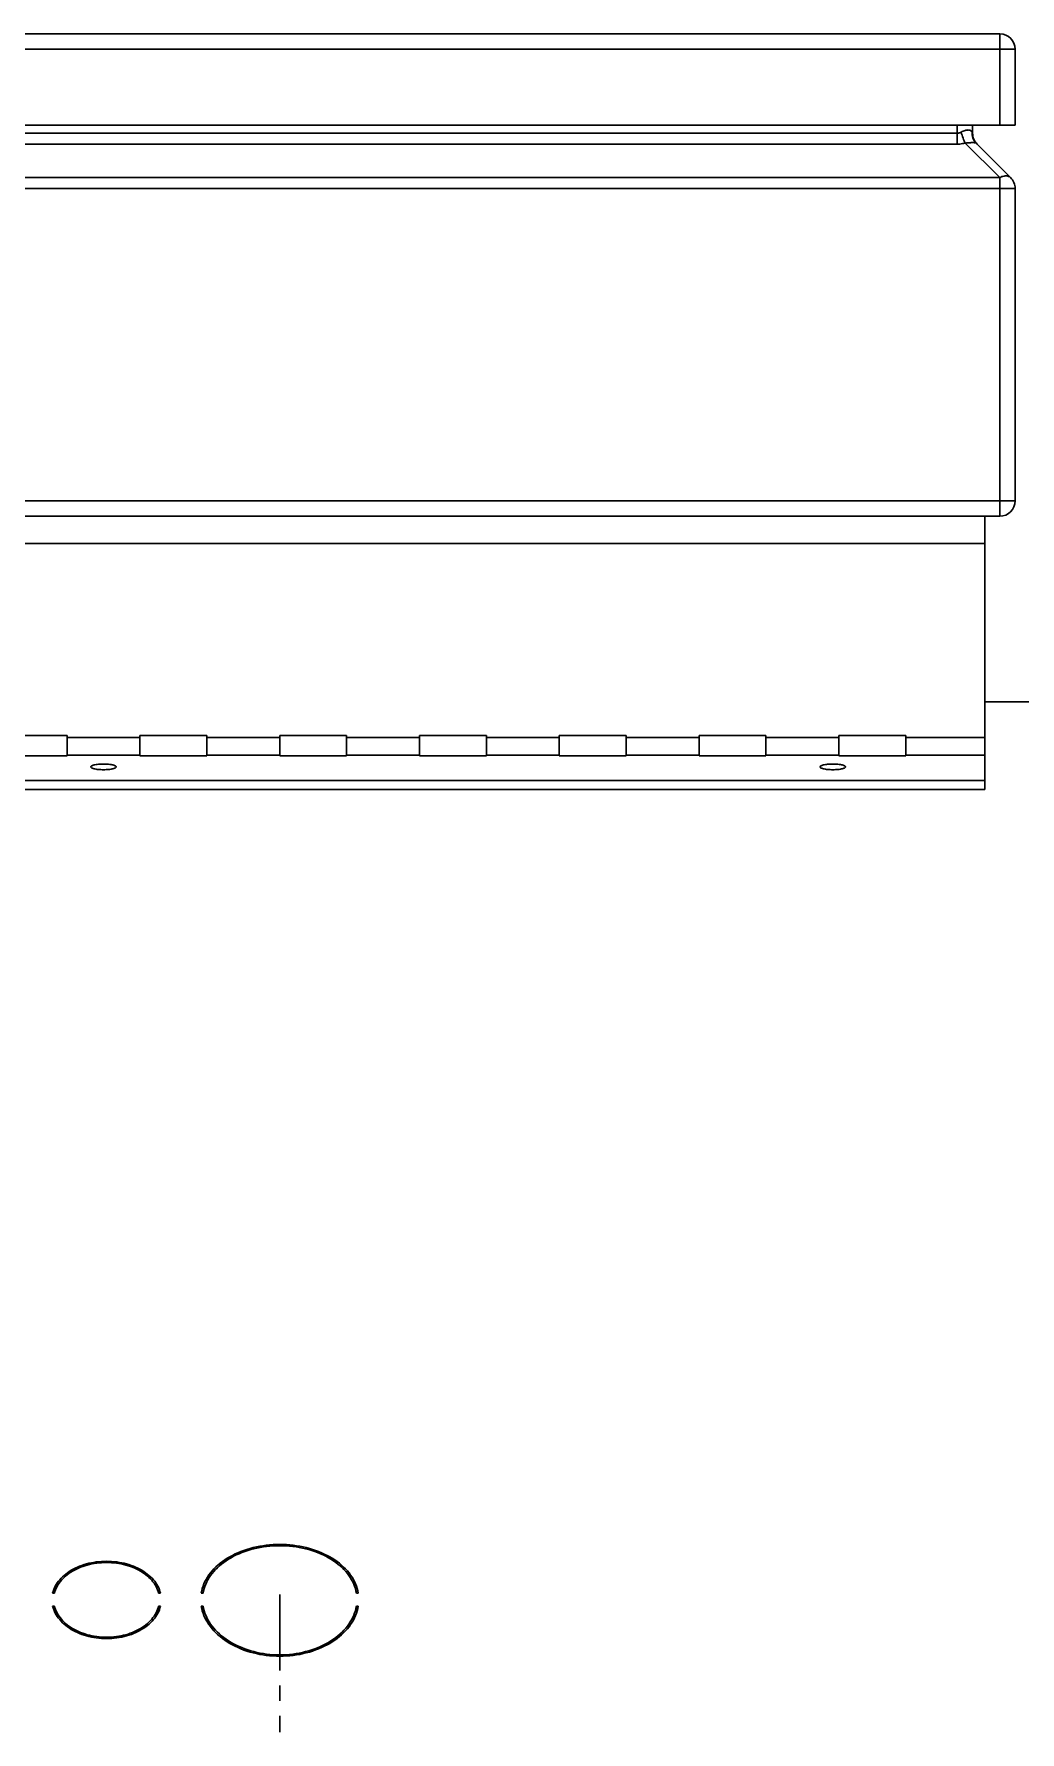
# Model space of a CAD drawing. Header units: millimetres. Extents: x -379292 to 1221486, y 92049 to 447512.
# Drawn here: x 180618.5 to 180780.7, y 274219.2 to 274498.7 of the extents above; entities that cross this region are included whole.
import ezdxf

# ---------------------------------------------------------------- set-up
doc = ezdxf.new("R2010")
doc.units = ezdxf.units.MM
doc.linetypes.add('CENTER', pattern=[2, 1.25, -0.25, 0.25, -0.25])
doc.layers.add('_Systemair', color=3, linetype='Continuous', lineweight=30)
doc.layers.add('_Systemair Ventilation Equipments', color=7, linetype='Continuous', lineweight=30)

# ---------------------------------------------------------------- blocks, each defined once
blk = doc.blocks.new('AXC 1000 L')
at = {"layer": '_Systemair Ventilation Equipments', "color": 9, "linetype": 'Continuous'}
for p, q in [((10030.514, 3740.197), (10030.514, 3741.697)), ((10030.264, 3741.447), (10060.264, 3741.447)), ((10031.218, 3739.884), (10031.218, 3740.197)), ((10030.518, 3739.333), (10031.086, 3739.902)), ((10030.923, 3739.92), (10030.907, 3739.902)), ((10030.91, 3739.904), (10030.907, 3739.902)), ((10030.914, 3739.905), (10030.91, 3739.904)), ((10030.919, 3739.906), (10030.914, 3739.905)), ((10030.926, 3739.907), (10030.919, 3739.906)), ((10030.937, 3739.94), (10030.923, 3739.92)), ((10030.933, 3739.908), (10030.926, 3739.907)), ((10030.942, 3739.909), (10030.933, 3739.908)), ((10030.949, 3739.961), (10030.937, 3739.94)), ((10030.952, 3739.909), (10030.942, 3739.909)), ((10030.959, 3739.983), (10030.949, 3739.961)), ((10030.962, 3739.909), (10030.952, 3739.909)), ((10030.966, 3740.007), (10030.959, 3739.983)), ((10030.974, 3739.909), (10030.962, 3739.909)), ((10030.964, 3740.064), (10030.973, 3740.081)), ((10030.971, 3740.031), (10030.966, 3740.007)), ((10030.973, 3740.056), (10030.971, 3740.031)), ((10030.973, 3740.081), (10030.978, 3740.09)), ((10030.973, 3740.081), (10030.973, 3740.056)), ((10030.987, 3739.909), (10030.974, 3739.909)), ((10030.978, 3740.09), (10030.984, 3740.097)), ((10030.984, 3740.097), (10030.991, 3740.104)), ((10031, 3739.908), (10030.987, 3739.909)), ((10030.991, 3740.104), (10030.999, 3740.108)), ((10030.999, 3740.108), (10031.008, 3740.112)), ((10031.015, 3739.907), (10031, 3739.908)), ((10031.008, 3740.112), (10031.017, 3740.115)), ((10031.031, 3739.906), (10031.015, 3739.907)), ((10031.017, 3740.115), (10031.027, 3740.116)), ((10031.027, 3740.116), (10031.038, 3740.117)), ((10031.048, 3739.905), (10031.031, 3739.906)), ((10031.038, 3740.117), (10031.05, 3740.116)), ((10031.067, 3739.904), (10031.048, 3739.905)), ((10031.05, 3740.116), (10031.062, 3740.115)), ((10031.062, 3740.115), (10031.075, 3740.112)), ((10031.086, 3739.902), (10031.067, 3739.904)), ((10031.075, 3740.112), (10031.089, 3740.108)), ((10031.096, 3739.92), (10031.086, 3739.902)), ((10031.109, 3739.896), (10031.086, 3739.902)), ((10031.089, 3740.108), (10031.103, 3740.104)), ((10031.105, 3739.94), (10031.096, 3739.92)), ((10031.103, 3740.104), (10031.119, 3740.097)), ((10031.114, 3739.961), (10031.105, 3739.94)), ((10031.132, 3739.892), (10031.109, 3739.896)), ((10031.122, 3739.983), (10031.114, 3739.961)), ((10031.119, 3740.097), (10031.135, 3740.09)), ((10031.131, 3740.007), (10031.122, 3739.983)), ((10031.138, 3740.031), (10031.131, 3740.007)), ((10031.154, 3739.889), (10031.132, 3739.892)), ((10031.135, 3740.09), (10031.152, 3740.081)), ((10031.146, 3740.056), (10031.138, 3740.031)), ((10031.152, 3740.081), (10031.146, 3740.056)), ((10031.152, 3740.081), (10031.164, 3740.076)), ((10031.176, 3739.886), (10031.154, 3739.889)), ((10031.164, 3740.076), (10031.175, 3740.071)), ((10031.175, 3740.071), (10031.186, 3740.068)), ((10031.197, 3739.885), (10031.176, 3739.886)), ((10031.186, 3740.068), (10031.197, 3740.066)), ((10031.197, 3740.066), (10031.207, 3740.064)), ((10031.218, 3739.884), (10031.197, 3739.885)), ((10031.207, 3740.064), (10031.218, 3740.064)), ((10059.31, 3740.064), (10031.218, 3740.064)), ((10059.31, 3739.884), (10031.218, 3739.884)), ((10030.338, 3739.333), (10030.348, 3739.342)), ((10030.348, 3739.342), (10030.359, 3739.349)), ((10030.359, 3739.349), (10030.371, 3739.354)), ((10030.371, 3739.354), (10030.385, 3739.358)), ((10030.385, 3739.358), (10030.399, 3739.36)), ((10030.399, 3739.36), (10030.414, 3739.361)), ((10030.414, 3739.361), (10030.43, 3739.36)), ((10030.43, 3739.36), (10030.447, 3739.358)), ((10030.447, 3739.358), (10030.464, 3739.354)), ((10030.464, 3739.354), (10030.482, 3739.349)), ((10030.482, 3739.349), (10030.5, 3739.342)), ((10030.5, 3739.342), (10030.518, 3739.333)), ((10030.518, 3739.333), (10030.518, 3733.759)), ((10060.01, 3739.333), (10030.518, 3739.333)), ((10060.264, 3739.154), (10030.264, 3739.154)), ((10030.264, 3734.013), (10060.264, 3734.013)), ((10059.764, 3733.309), (10030.764, 3733.309)), ((10030.764, 3730.117), (10032.064, 3730.117)), ((10033.164, 3730.117), (10034.364, 3730.117)), ((10035.464, 3730.117), (10036.664, 3730.117)), ((10037.764, 3730.117), (10038.964, 3730.117)), ((10040.064, 3730.117), (10041.264, 3730.117)), ((10042.364, 3730.117), (10043.564, 3730.117)), ((10044.664, 3730.117), (10045.864, 3730.117)), ((10030.764, 3729.825), (10032.064, 3729.825)), ((10033.164, 3729.825), (10034.364, 3729.825)), ((10035.464, 3729.825), (10036.664, 3729.825)), ((10037.764, 3729.825), (10038.964, 3729.825)), ((10040.064, 3729.825), (10041.264, 3729.825)), ((10042.364, 3729.825), (10043.564, 3729.825)), ((10044.664, 3729.825), (10045.864, 3729.825))]:
    blk.add_line(p, q, dxfattribs=at)
at = {"layer": '_Systemair Ventilation Equipments', "color": 0, "linetype": 'Continuous'}
for p, q in [((10030.514, 3741.697), (10060.014, 3741.697)), ((10030.264, 3740.197), (10030.264, 3741.447)), ((10060.014, 3740.197), (10030.514, 3740.197)), ((10030.964, 3740.064), (10030.964, 3740.197)), ((10030.338, 3739.333), (10030.907, 3739.902)), ((10030.264, 3739.154), (10030.264, 3734.013)), ((10060.01, 3733.759), (10030.518, 3733.759)), ((10030.764, 3729.41), (10030.764, 3733.759)), ((10032.064, 3729.817), (10032.064, 3730.149)), ((10032.064, 3730.149), (10033.164, 3730.149)), ((10033.164, 3729.817), (10033.164, 3730.149)), ((10034.364, 3729.817), (10034.364, 3730.149)), ((10034.364, 3730.149), (10035.464, 3730.149)), ((10035.464, 3729.817), (10035.464, 3730.149)), ((10036.664, 3729.817), (10036.664, 3730.149)), ((10036.664, 3730.149), (10037.764, 3730.149)), ((10037.764, 3729.817), (10037.764, 3730.149)), ((10038.964, 3729.817), (10038.964, 3730.149)), ((10038.964, 3730.149), (10040.064, 3730.149)), ((10040.064, 3729.817), (10040.064, 3730.149)), ((10041.264, 3729.817), (10041.264, 3730.149)), ((10041.264, 3730.149), (10042.364, 3730.149)), ((10042.364, 3729.817), (10042.364, 3730.149)), ((10043.564, 3729.817), (10043.564, 3730.149)), ((10043.564, 3730.149), (10044.664, 3730.149)), ((10044.664, 3729.817), (10044.664, 3730.149)), ((10045.864, 3729.817), (10045.864, 3730.149)), ((10045.864, 3730.149), (10046.964, 3730.149)), ((10033.164, 3729.817), (10032.064, 3729.817)), ((10033.054, 3729.635), (10033.055, 3729.64)), ((10033.055, 3729.63), (10033.054, 3729.635)), ((10033.055, 3729.64), (10033.059, 3729.645)), ((10033.059, 3729.625), (10033.055, 3729.63)), ((10033.059, 3729.645), (10033.064, 3729.65)), ((10033.064, 3729.62), (10033.059, 3729.625)), ((10033.064, 3729.65), (10033.072, 3729.654)), ((10033.072, 3729.616), (10033.064, 3729.62)), ((10033.072, 3729.654), (10033.082, 3729.659)), ((10033.082, 3729.611), (10033.072, 3729.616)), ((10033.082, 3729.659), (10033.094, 3729.663)), ((10033.094, 3729.607), (10033.082, 3729.611)), ((10033.094, 3729.663), (10033.108, 3729.667)), ((10033.108, 3729.603), (10033.094, 3729.607)), ((10033.108, 3729.667), (10033.123, 3729.67)), ((10033.123, 3729.6), (10033.108, 3729.603)), ((10033.123, 3729.67), (10033.14, 3729.673)), ((10033.14, 3729.597), (10033.123, 3729.6)), ((10033.14, 3729.673), (10033.159, 3729.676)), ((10033.159, 3729.594), (10033.14, 3729.597)), ((10033.159, 3729.676), (10033.179, 3729.678)), ((10033.179, 3729.592), (10033.159, 3729.594)), ((10033.179, 3729.678), (10033.199, 3729.68)), ((10033.199, 3729.59), (10033.179, 3729.592)), ((10033.199, 3729.68), (10033.22, 3729.681)), ((10033.22, 3729.589), (10033.199, 3729.59)), ((10033.22, 3729.681), (10033.242, 3729.682)), ((10033.242, 3729.588), (10033.22, 3729.589)), ((10033.242, 3729.682), (10033.264, 3729.682)), ((10033.264, 3729.588), (10033.242, 3729.588)), ((10033.264, 3729.682), (10033.286, 3729.682)), ((10033.286, 3729.588), (10033.264, 3729.588)), ((10033.286, 3729.682), (10033.308, 3729.681)), ((10033.308, 3729.589), (10033.286, 3729.588)), ((10033.308, 3729.681), (10033.329, 3729.68)), ((10033.329, 3729.59), (10033.308, 3729.589)), ((10033.329, 3729.68), (10033.349, 3729.678)), ((10033.349, 3729.592), (10033.329, 3729.59)), ((10033.349, 3729.678), (10033.369, 3729.676)), ((10033.369, 3729.594), (10033.349, 3729.592)), ((10033.369, 3729.676), (10033.387, 3729.673)), ((10033.387, 3729.597), (10033.369, 3729.594)), ((10033.387, 3729.673), (10033.404, 3729.67)), ((10033.404, 3729.6), (10033.387, 3729.597)), ((10033.404, 3729.67), (10033.42, 3729.667)), ((10033.42, 3729.603), (10033.404, 3729.6)), ((10033.42, 3729.667), (10033.434, 3729.663)), ((10033.434, 3729.607), (10033.42, 3729.603)), ((10033.434, 3729.663), (10033.446, 3729.659)), ((10033.446, 3729.611), (10033.434, 3729.607)), ((10033.446, 3729.659), (10033.456, 3729.654)), ((10033.456, 3729.616), (10033.446, 3729.611)), ((10033.456, 3729.654), (10033.464, 3729.65)), ((10033.464, 3729.62), (10033.456, 3729.616)), ((10033.464, 3729.65), (10033.469, 3729.645)), ((10033.469, 3729.625), (10033.464, 3729.62)), ((10033.469, 3729.645), (10033.473, 3729.64)), ((10033.473, 3729.63), (10033.469, 3729.625)), ((10033.473, 3729.64), (10033.474, 3729.635)), ((10033.474, 3729.635), (10033.473, 3729.63)), ((10035.464, 3729.817), (10034.364, 3729.817)), ((10037.764, 3729.817), (10036.664, 3729.817)), ((10040.064, 3729.817), (10038.964, 3729.817)), ((10042.364, 3729.817), (10041.264, 3729.817)), ((10044.664, 3729.817), (10043.564, 3729.817)), ((10045.054, 3729.635), (10045.055, 3729.64)), ((10045.055, 3729.63), (10045.054, 3729.635)), ((10045.055, 3729.64), (10045.059, 3729.645)), ((10045.059, 3729.625), (10045.055, 3729.63)), ((10045.059, 3729.645), (10045.064, 3729.65)), ((10045.064, 3729.62), (10045.059, 3729.625)), ((10045.064, 3729.65), (10045.072, 3729.654)), ((10045.072, 3729.616), (10045.064, 3729.62)), ((10045.072, 3729.654), (10045.082, 3729.659)), ((10045.082, 3729.611), (10045.072, 3729.616)), ((10045.082, 3729.659), (10045.094, 3729.663)), ((10045.094, 3729.607), (10045.082, 3729.611)), ((10045.094, 3729.663), (10045.108, 3729.667)), ((10045.108, 3729.603), (10045.094, 3729.607)), ((10045.108, 3729.667), (10045.123, 3729.67)), ((10045.123, 3729.6), (10045.108, 3729.603)), ((10045.123, 3729.67), (10045.14, 3729.673)), ((10045.14, 3729.597), (10045.123, 3729.6)), ((10045.14, 3729.673), (10045.159, 3729.676)), ((10045.159, 3729.594), (10045.14, 3729.597)), ((10045.159, 3729.676), (10045.179, 3729.678)), ((10045.179, 3729.592), (10045.159, 3729.594)), ((10045.179, 3729.678), (10045.199, 3729.68)), ((10045.199, 3729.59), (10045.179, 3729.592)), ((10045.199, 3729.68), (10045.22, 3729.681)), ((10045.22, 3729.589), (10045.199, 3729.59)), ((10045.22, 3729.681), (10045.242, 3729.682)), ((10045.242, 3729.588), (10045.22, 3729.589)), ((10045.242, 3729.682), (10045.264, 3729.682)), ((10045.264, 3729.588), (10045.242, 3729.588)), ((10045.264, 3729.682), (10045.286, 3729.682)), ((10045.286, 3729.588), (10045.264, 3729.588)), ((10045.286, 3729.682), (10045.308, 3729.681)), ((10045.308, 3729.589), (10045.286, 3729.588)), ((10045.308, 3729.681), (10045.329, 3729.68)), ((10045.329, 3729.59), (10045.308, 3729.589)), ((10045.329, 3729.68), (10045.349, 3729.678)), ((10045.349, 3729.592), (10045.329, 3729.59)), ((10045.349, 3729.678), (10045.369, 3729.676)), ((10045.369, 3729.594), (10045.349, 3729.592)), ((10045.369, 3729.676), (10045.387, 3729.673)), ((10045.387, 3729.597), (10045.369, 3729.594)), ((10045.387, 3729.673), (10045.404, 3729.67)), ((10045.404, 3729.6), (10045.387, 3729.597)), ((10045.404, 3729.67), (10045.42, 3729.667)), ((10045.42, 3729.603), (10045.404, 3729.6)), ((10045.42, 3729.667), (10045.434, 3729.663)), ((10045.434, 3729.607), (10045.42, 3729.603)), ((10045.434, 3729.663), (10045.446, 3729.659)), ((10045.446, 3729.611), (10045.434, 3729.607)), ((10045.446, 3729.659), (10045.456, 3729.654)), ((10045.456, 3729.616), (10045.446, 3729.611)), ((10045.456, 3729.654), (10045.464, 3729.65)), ((10045.464, 3729.62), (10045.456, 3729.616)), ((10045.464, 3729.65), (10045.469, 3729.645)), ((10045.469, 3729.625), (10045.464, 3729.62)), ((10045.469, 3729.645), (10045.473, 3729.64)), ((10045.473, 3729.63), (10045.469, 3729.625)), ((10045.473, 3729.64), (10045.474, 3729.635)), ((10045.474, 3729.635), (10045.473, 3729.63)), ((10046.964, 3729.817), (10045.864, 3729.817)), ((10059.764, 3729.41), (10030.764, 3729.41))]:
    blk.add_line(p, q, dxfattribs=at)
at = {"layer": '_Systemair Ventilation Equipments', "color": 7, "linetype": 'Continuous'}
for p, q in [((10030.264, 3740.197), (10030.514, 3740.197)), ((10030.764, 3730.706), (9988.664, 3730.706)), ((10030.764, 3729.264), (10030.764, 3729.41)), ((10059.764, 3729.264), (10030.764, 3729.264)), ((10041.631, 3716.68), (10041.678, 3716.702)), ((10041.694, 3716.684), (10041.649, 3716.664)), ((10041.678, 3716.702), (10041.726, 3716.721)), ((10041.741, 3716.703), (10041.694, 3716.684)), ((10041.726, 3716.721), (10041.775, 3716.739)), ((10041.788, 3716.721), (10041.741, 3716.703)), ((10041.775, 3716.739), (10041.825, 3716.756)), ((10041.837, 3716.737), (10041.788, 3716.721)), ((10041.825, 3716.756), (10041.875, 3716.771)), ((10041.887, 3716.752), (10041.837, 3716.737)), ((10041.875, 3716.771), (10041.927, 3716.785)), ((10041.938, 3716.765), (10041.887, 3716.752)), ((10041.927, 3716.785), (10041.98, 3716.797)), ((10041.99, 3716.777), (10041.938, 3716.765)), ((10041.98, 3716.797), (10042.033, 3716.807)), ((10042.042, 3716.788), (10041.99, 3716.777)), ((10042.033, 3716.807), (10042.087, 3716.816)), ((10042.095, 3716.796), (10042.042, 3716.788)), ((10042.087, 3716.816), (10042.142, 3716.824)), ((10042.148, 3716.803), (10042.095, 3716.796)), ((10042.142, 3716.824), (10042.197, 3716.829)), ((10042.202, 3716.809), (10042.148, 3716.803)), ((10042.197, 3716.829), (10042.253, 3716.834)), ((10042.256, 3716.813), (10042.202, 3716.809)), ((10042.253, 3716.834), (10042.308, 3716.836)), ((10042.31, 3716.815), (10042.256, 3716.813)), ((10042.308, 3716.836), (10042.364, 3716.837)), ((10042.364, 3716.816), (10042.31, 3716.815)), ((10042.364, 3716.837), (10042.419, 3716.836)), ((10042.418, 3716.815), (10042.364, 3716.816)), ((10042.472, 3716.813), (10042.418, 3716.815)), ((10042.419, 3716.836), (10042.475, 3716.834)), ((10042.527, 3716.809), (10042.472, 3716.813)), ((10042.475, 3716.834), (10042.53, 3716.829)), ((10042.58, 3716.803), (10042.527, 3716.809)), ((10042.53, 3716.829), (10042.585, 3716.824)), ((10042.634, 3716.796), (10042.58, 3716.803)), ((10042.585, 3716.824), (10042.64, 3716.816)), ((10042.687, 3716.787), (10042.634, 3716.796)), ((10042.64, 3716.816), (10042.694, 3716.807)), ((10042.739, 3716.777), (10042.687, 3716.787)), ((10042.694, 3716.807), (10042.748, 3716.797)), ((10042.79, 3716.765), (10042.739, 3716.777)), ((10042.748, 3716.797), (10042.8, 3716.785)), ((10042.841, 3716.752), (10042.79, 3716.765)), ((10042.8, 3716.785), (10042.852, 3716.771)), ((10042.89, 3716.737), (10042.841, 3716.752)), ((10042.852, 3716.771), (10042.904, 3716.756)), ((10042.939, 3716.721), (10042.89, 3716.737)), ((10042.904, 3716.756), (10042.954, 3716.739)), ((10042.987, 3716.703), (10042.939, 3716.721)), ((10042.954, 3716.739), (10043.003, 3716.721)), ((10043.034, 3716.684), (10042.987, 3716.703)), ((10043.003, 3716.721), (10043.051, 3716.701)), ((10043.079, 3716.664), (10043.034, 3716.684)), ((10043.051, 3716.701), (10043.097, 3716.681)), ((10041.251, 3716.402), (10041.281, 3716.434)), ((10041.308, 3716.425), (10041.279, 3716.393)), ((10041.281, 3716.434), (10041.313, 3716.466)), ((10041.339, 3716.456), (10041.308, 3716.425)), ((10041.313, 3716.466), (10041.347, 3716.497)), ((10041.372, 3716.486), (10041.339, 3716.456)), ((10041.347, 3716.497), (10041.383, 3716.527)), ((10041.406, 3716.515), (10041.372, 3716.486)), ((10041.383, 3716.527), (10041.42, 3716.556)), ((10041.443, 3716.542), (10041.406, 3716.515)), ((10041.42, 3716.556), (10041.459, 3716.583)), ((10041.481, 3716.569), (10041.443, 3716.542)), ((10041.459, 3716.583), (10041.5, 3716.609)), ((10041.521, 3716.595), (10041.481, 3716.569)), ((10041.5, 3716.609), (10041.542, 3716.634)), ((10041.562, 3716.619), (10041.521, 3716.595)), ((10041.542, 3716.634), (10041.585, 3716.658)), ((10041.605, 3716.642), (10041.562, 3716.619)), ((10041.585, 3716.658), (10041.631, 3716.68)), ((10041.649, 3716.664), (10041.605, 3716.642)), ((10043.123, 3716.642), (10043.079, 3716.664)), ((10043.097, 3716.681), (10043.142, 3716.658)), ((10043.166, 3716.619), (10043.123, 3716.642)), ((10043.142, 3716.658), (10043.186, 3716.635)), ((10043.207, 3716.595), (10043.166, 3716.619)), ((10043.186, 3716.635), (10043.228, 3716.61)), ((10043.247, 3716.569), (10043.207, 3716.595)), ((10043.228, 3716.61), (10043.269, 3716.583)), ((10043.285, 3716.542), (10043.247, 3716.569)), ((10043.269, 3716.583), (10043.308, 3716.556)), ((10043.321, 3716.514), (10043.285, 3716.542)), ((10043.308, 3716.556), (10043.345, 3716.527)), ((10043.356, 3716.485), (10043.321, 3716.514)), ((10043.345, 3716.527), (10043.381, 3716.498)), ((10043.389, 3716.455), (10043.356, 3716.485)), ((10043.381, 3716.498), (10043.414, 3716.467)), ((10043.421, 3716.424), (10043.389, 3716.455)), ((10043.414, 3716.467), (10043.446, 3716.435)), ((10043.45, 3716.392), (10043.421, 3716.424)), ((10043.446, 3716.435), (10043.476, 3716.403)), ((10044.602, 3716.393), (10044.633, 3716.412)), ((10044.633, 3716.412), (10044.666, 3716.431)), ((10044.685, 3716.415), (10044.654, 3716.397)), ((10044.666, 3716.431), (10044.7, 3716.448)), ((10044.718, 3716.431), (10044.685, 3716.415)), ((10044.7, 3716.448), (10044.735, 3716.464)), ((10044.751, 3716.447), (10044.718, 3716.431)), ((10044.735, 3716.464), (10044.771, 3716.479)), ((10044.786, 3716.461), (10044.751, 3716.447)), ((10044.771, 3716.479), (10044.808, 3716.493)), ((10044.822, 3716.474), (10044.786, 3716.461)), ((10044.808, 3716.493), (10044.846, 3716.506)), ((10044.858, 3716.486), (10044.822, 3716.474)), ((10044.846, 3716.506), (10044.885, 3716.517)), ((10044.896, 3716.497), (10044.858, 3716.486)), ((10044.885, 3716.517), (10044.924, 3716.527)), ((10044.934, 3716.507), (10044.896, 3716.497)), ((10044.924, 3716.527), (10044.964, 3716.536)), ((10044.973, 3716.516), (10044.934, 3716.507)), ((10044.964, 3716.536), (10045.005, 3716.543)), ((10045.013, 3716.523), (10044.973, 3716.516)), ((10045.005, 3716.543), (10045.046, 3716.549)), ((10045.052, 3716.529), (10045.013, 3716.523)), ((10045.046, 3716.549), (10045.088, 3716.554)), ((10045.092, 3716.533), (10045.052, 3716.529)), ((10045.088, 3716.554), (10045.13, 3716.557)), ((10045.133, 3716.537), (10045.092, 3716.533)), ((10045.13, 3716.557), (10045.172, 3716.559)), ((10045.173, 3716.539), (10045.133, 3716.537)), ((10045.172, 3716.559), (10045.214, 3716.56)), ((10045.214, 3716.539), (10045.173, 3716.539)), ((10045.214, 3716.56), (10045.256, 3716.559)), ((10045.255, 3716.539), (10045.214, 3716.539)), ((10045.295, 3716.537), (10045.255, 3716.539)), ((10045.256, 3716.559), (10045.298, 3716.557)), ((10045.336, 3716.533), (10045.295, 3716.537)), ((10045.298, 3716.557), (10045.34, 3716.554)), ((10045.376, 3716.529), (10045.336, 3716.533)), ((10045.34, 3716.554), (10045.382, 3716.549)), ((10045.416, 3716.523), (10045.376, 3716.529)), ((10045.382, 3716.549), (10045.423, 3716.543)), ((10045.455, 3716.516), (10045.416, 3716.523)), ((10045.423, 3716.543), (10045.464, 3716.536)), ((10045.494, 3716.507), (10045.455, 3716.516)), ((10045.464, 3716.536), (10045.504, 3716.527)), ((10045.532, 3716.497), (10045.494, 3716.507)), ((10045.504, 3716.527), (10045.544, 3716.517)), ((10045.569, 3716.487), (10045.532, 3716.497)), ((10045.544, 3716.517), (10045.583, 3716.505)), ((10045.605, 3716.475), (10045.569, 3716.487)), ((10045.583, 3716.505), (10045.621, 3716.493)), ((10045.641, 3716.461), (10045.605, 3716.475)), ((10045.621, 3716.493), (10045.658, 3716.479)), ((10045.675, 3716.447), (10045.641, 3716.461)), ((10045.658, 3716.479), (10045.694, 3716.464)), ((10045.709, 3716.432), (10045.675, 3716.447)), ((10045.694, 3716.464), (10045.729, 3716.448)), ((10045.742, 3716.415), (10045.709, 3716.432)), ((10045.729, 3716.448), (10045.762, 3716.43)), ((10045.774, 3716.397), (10045.742, 3716.415)), ((10045.762, 3716.43), (10045.795, 3716.412)), ((10045.795, 3716.412), (10045.827, 3716.392)), ((10041.09, 3716.113), (10041.102, 3716.151)), ((10041.102, 3716.151), (10041.117, 3716.188)), ((10041.117, 3716.188), (10041.134, 3716.226)), ((10041.133, 3716.149), (10041.12, 3716.111)), ((10041.147, 3716.185), (10041.133, 3716.149)), ((10041.134, 3716.226), (10041.153, 3716.263)), ((10041.164, 3716.222), (10041.147, 3716.185)), ((10041.153, 3716.263), (10041.174, 3716.298)), ((10041.182, 3716.257), (10041.164, 3716.222)), ((10041.174, 3716.298), (10041.198, 3716.334)), ((10041.203, 3716.292), (10041.182, 3716.257)), ((10041.198, 3716.334), (10041.223, 3716.368)), ((10041.227, 3716.327), (10041.203, 3716.292)), ((10041.223, 3716.368), (10041.251, 3716.402)), ((10041.252, 3716.361), (10041.227, 3716.327)), ((10041.279, 3716.393), (10041.252, 3716.361)), ((10043.477, 3716.359), (10043.45, 3716.392)), ((10043.476, 3716.403), (10043.503, 3716.369)), ((10043.502, 3716.326), (10043.477, 3716.359)), ((10043.525, 3716.292), (10043.502, 3716.326)), ((10043.503, 3716.369), (10043.529, 3716.335)), ((10043.546, 3716.257), (10043.525, 3716.292)), ((10043.529, 3716.335), (10043.553, 3716.299)), ((10043.565, 3716.221), (10043.546, 3716.257)), ((10043.553, 3716.299), (10043.574, 3716.263)), ((10043.581, 3716.185), (10043.565, 3716.221)), ((10043.574, 3716.263), (10043.594, 3716.226)), ((10043.596, 3716.148), (10043.581, 3716.185)), ((10043.594, 3716.226), (10043.611, 3716.189)), ((10043.608, 3716.111), (10043.596, 3716.148)), ((10043.611, 3716.189), (10043.625, 3716.152)), ((10043.625, 3716.152), (10043.638, 3716.113)), ((10044.356, 3716.122), (10044.37, 3716.15)), ((10044.37, 3716.15), (10044.385, 3716.177)), ((10044.385, 3716.177), (10044.403, 3716.204)), ((10044.4, 3716.146), (10044.386, 3716.119)), ((10044.415, 3716.172), (10044.4, 3716.146)), ((10044.403, 3716.204), (10044.422, 3716.231)), ((10044.432, 3716.198), (10044.415, 3716.172)), ((10044.422, 3716.231), (10044.443, 3716.256)), ((10044.45, 3716.223), (10044.432, 3716.198)), ((10044.443, 3716.256), (10044.466, 3716.281)), ((10044.471, 3716.248), (10044.45, 3716.223)), ((10044.466, 3716.281), (10044.49, 3716.306)), ((10044.492, 3716.271), (10044.471, 3716.248)), ((10044.49, 3716.306), (10044.516, 3716.329)), ((10044.516, 3716.294), (10044.492, 3716.271)), ((10044.516, 3716.329), (10044.543, 3716.351)), ((10044.54, 3716.317), (10044.516, 3716.294)), ((10044.567, 3716.338), (10044.54, 3716.317)), ((10044.543, 3716.351), (10044.572, 3716.373)), ((10044.594, 3716.359), (10044.567, 3716.338)), ((10044.572, 3716.373), (10044.602, 3716.393)), ((10044.623, 3716.378), (10044.594, 3716.359)), ((10044.654, 3716.397), (10044.623, 3716.378)), ((10045.804, 3716.379), (10045.774, 3716.397)), ((10045.833, 3716.359), (10045.804, 3716.379)), ((10045.827, 3716.392), (10045.857, 3716.372)), ((10045.86, 3716.339), (10045.833, 3716.359)), ((10045.857, 3716.372), (10045.885, 3716.351)), ((10045.887, 3716.317), (10045.86, 3716.339)), ((10045.885, 3716.351), (10045.913, 3716.328)), ((10045.912, 3716.295), (10045.887, 3716.317)), ((10045.935, 3716.272), (10045.912, 3716.295)), ((10045.913, 3716.328), (10045.938, 3716.305)), ((10045.957, 3716.248), (10045.935, 3716.272)), ((10045.938, 3716.305), (10045.962, 3716.281)), ((10045.978, 3716.223), (10045.957, 3716.248)), ((10045.962, 3716.281), (10045.985, 3716.256)), ((10045.996, 3716.198), (10045.978, 3716.223)), ((10045.985, 3716.256), (10046.006, 3716.231)), ((10046.013, 3716.172), (10045.996, 3716.198)), ((10046.006, 3716.231), (10046.025, 3716.204)), ((10046.028, 3716.145), (10046.013, 3716.172)), ((10046.025, 3716.204), (10046.042, 3716.178)), ((10046.042, 3716.118), (10046.028, 3716.145)), ((10046.042, 3716.178), (10046.058, 3716.15)), ((10046.058, 3716.15), (10046.071, 3716.122)), ((10041.073, 3716.035), (10041.08, 3716.074)), ((10041.103, 3716.035), (10041.073, 3716.035)), ((10041.08, 3716.074), (10041.09, 3716.113)), ((10041.11, 3716.074), (10041.103, 3716.035)), ((10041.12, 3716.111), (10041.11, 3716.074)), ((10043.617, 3716.073), (10043.608, 3716.111)), ((10043.625, 3716.035), (10043.617, 3716.073)), ((10043.655, 3716.035), (10043.625, 3716.035)), ((10043.638, 3716.113), (10043.648, 3716.075)), ((10043.648, 3716.075), (10043.655, 3716.035)), ((10044.327, 3716.035), (10044.335, 3716.065)), ((10044.357, 3716.035), (10044.327, 3716.035)), ((10044.335, 3716.065), (10044.344, 3716.093)), ((10044.344, 3716.093), (10044.356, 3716.122)), ((10044.365, 3716.064), (10044.357, 3716.035)), ((10044.375, 3716.091), (10044.365, 3716.064)), ((10044.386, 3716.119), (10044.375, 3716.091)), ((10046.053, 3716.091), (10046.042, 3716.118)), ((10046.063, 3716.063), (10046.053, 3716.091)), ((10046.071, 3716.035), (10046.063, 3716.063)), ((10046.071, 3716.122), (10046.083, 3716.094)), ((10046.101, 3716.035), (10046.071, 3716.035)), ((10046.083, 3716.094), (10046.093, 3716.065)), ((10046.093, 3716.065), (10046.101, 3716.035)), ((10041.073, 3715.823), (10041.103, 3715.823)), ((10041.08, 3715.784), (10041.073, 3715.823)), ((10041.09, 3715.745), (10041.08, 3715.784)), ((10041.103, 3715.706), (10041.09, 3715.745)), ((10041.103, 3715.823), (10041.103, 3715.706)), ((10041.103, 3715.823), (10041.11, 3715.785)), ((10041.117, 3715.668), (10041.103, 3715.706)), ((10041.11, 3715.785), (10041.12, 3715.747)), ((10041.134, 3715.63), (10041.117, 3715.668)), ((10041.12, 3715.747), (10041.132, 3715.71)), ((10041.132, 3715.71), (10041.147, 3715.672)), ((10041.153, 3715.593), (10041.134, 3715.63)), ((10041.147, 3715.672), (10041.163, 3715.635)), ((10041.175, 3715.556), (10041.153, 3715.593)), ((10041.163, 3715.635), (10041.182, 3715.599)), ((10041.182, 3715.599), (10041.203, 3715.563)), ((10043.524, 3715.563), (10043.546, 3715.599)), ((10043.546, 3715.599), (10043.564, 3715.635)), ((10043.575, 3715.593), (10043.553, 3715.556)), ((10043.564, 3715.635), (10043.581, 3715.672)), ((10043.594, 3715.63), (10043.575, 3715.593)), ((10043.581, 3715.672), (10043.595, 3715.709)), ((10043.611, 3715.668), (10043.594, 3715.63)), ((10043.595, 3715.709), (10043.607, 3715.747)), ((10043.607, 3715.747), (10043.617, 3715.785)), ((10043.625, 3715.707), (10043.611, 3715.668)), ((10043.617, 3715.785), (10043.625, 3715.823)), ((10043.625, 3715.706), (10043.625, 3715.823)), ((10043.625, 3715.823), (10043.655, 3715.823)), ((10043.638, 3715.745), (10043.625, 3715.707)), ((10043.648, 3715.784), (10043.638, 3715.745)), ((10043.655, 3715.823), (10043.648, 3715.784)), ((10044.327, 3715.823), (10044.357, 3715.823)), ((10044.335, 3715.794), (10044.327, 3715.823)), ((10044.345, 3715.764), (10044.335, 3715.794)), ((10044.356, 3715.736), (10044.345, 3715.764)), ((10044.37, 3715.707), (10044.356, 3715.736)), ((10044.357, 3715.823), (10044.357, 3715.735)), ((10044.357, 3715.823), (10044.365, 3715.795)), ((10044.365, 3715.795), (10044.375, 3715.767)), ((10044.386, 3715.68), (10044.37, 3715.707)), ((10044.375, 3715.767), (10044.386, 3715.739)), ((10044.386, 3715.739), (10044.4, 3715.712)), ((10044.403, 3715.652), (10044.386, 3715.68)), ((10044.4, 3715.712), (10044.415, 3715.685)), ((10044.422, 3715.626), (10044.403, 3715.652)), ((10044.415, 3715.685), (10044.432, 3715.659)), ((10044.443, 3715.6), (10044.422, 3715.626)), ((10044.432, 3715.659), (10044.45, 3715.633)), ((10044.465, 3715.574), (10044.443, 3715.6)), ((10044.45, 3715.633), (10044.471, 3715.608)), ((10044.489, 3715.55), (10044.465, 3715.574)), ((10044.471, 3715.608), (10044.493, 3715.584)), ((10044.493, 3715.584), (10044.516, 3715.56)), ((10045.912, 3715.561), (10045.936, 3715.584)), ((10045.936, 3715.584), (10045.957, 3715.608)), ((10045.963, 3715.575), (10045.938, 3715.55)), ((10045.957, 3715.608), (10045.977, 3715.633)), ((10045.985, 3715.6), (10045.963, 3715.575)), ((10045.977, 3715.633), (10045.996, 3715.659)), ((10046.006, 3715.626), (10045.985, 3715.6)), ((10045.996, 3715.659), (10046.013, 3715.685)), ((10046.025, 3715.653), (10046.006, 3715.626)), ((10046.013, 3715.685), (10046.028, 3715.712)), ((10046.042, 3715.68), (10046.025, 3715.653)), ((10046.028, 3715.712), (10046.041, 3715.739)), ((10046.041, 3715.739), (10046.053, 3715.767)), ((10046.058, 3715.708), (10046.042, 3715.68)), ((10046.053, 3715.767), (10046.063, 3715.795)), ((10046.072, 3715.736), (10046.058, 3715.708)), ((10046.063, 3715.795), (10046.071, 3715.823)), ((10046.071, 3715.735), (10046.071, 3715.823)), ((10046.071, 3715.823), (10046.101, 3715.823)), ((10046.083, 3715.765), (10046.072, 3715.736)), ((10046.093, 3715.794), (10046.083, 3715.765)), ((10046.101, 3715.823), (10046.093, 3715.794)), ((10041.199, 3715.52), (10041.175, 3715.556)), ((10041.224, 3715.484), (10041.199, 3715.52)), ((10041.203, 3715.563), (10041.226, 3715.528)), ((10041.252, 3715.45), (10041.224, 3715.484)), ((10041.226, 3715.528), (10041.251, 3715.494)), ((10041.251, 3715.494), (10041.278, 3715.461)), ((10041.282, 3715.416), (10041.252, 3715.45)), ((10041.278, 3715.461), (10041.307, 3715.428)), ((10041.313, 3715.384), (10041.282, 3715.416)), ((10041.307, 3715.428), (10041.339, 3715.396)), ((10041.347, 3715.352), (10041.313, 3715.384)), ((10041.339, 3715.396), (10041.372, 3715.365)), ((10041.382, 3715.322), (10041.347, 3715.352)), ((10041.372, 3715.365), (10041.407, 3715.334)), ((10041.42, 3715.292), (10041.382, 3715.322)), ((10041.407, 3715.334), (10041.443, 3715.306)), ((10041.459, 3715.263), (10041.42, 3715.292)), ((10041.443, 3715.306), (10041.481, 3715.278)), ((10043.247, 3715.278), (10043.285, 3715.306)), ((10043.308, 3715.292), (10043.269, 3715.263)), ((10043.285, 3715.306), (10043.322, 3715.335)), ((10043.345, 3715.321), (10043.308, 3715.292)), ((10043.322, 3715.335), (10043.356, 3715.364)), ((10043.381, 3715.352), (10043.345, 3715.321)), ((10043.356, 3715.364), (10043.389, 3715.395)), ((10043.415, 3715.384), (10043.381, 3715.352)), ((10043.389, 3715.395), (10043.42, 3715.427)), ((10043.447, 3715.417), (10043.415, 3715.384)), ((10043.42, 3715.427), (10043.449, 3715.459)), ((10043.477, 3715.451), (10043.447, 3715.417)), ((10043.449, 3715.459), (10043.476, 3715.493)), ((10043.476, 3715.493), (10043.501, 3715.528)), ((10043.504, 3715.485), (10043.477, 3715.451)), ((10043.501, 3715.528), (10043.524, 3715.563)), ((10043.53, 3715.521), (10043.504, 3715.485)), ((10043.553, 3715.556), (10043.53, 3715.521)), ((10044.515, 3715.526), (10044.489, 3715.55)), ((10044.542, 3715.504), (10044.515, 3715.526)), ((10044.516, 3715.56), (10044.541, 3715.537)), ((10044.541, 3715.537), (10044.568, 3715.515)), ((10044.57, 3715.482), (10044.542, 3715.504)), ((10044.568, 3715.515), (10044.595, 3715.494)), ((10044.6, 3715.461), (10044.57, 3715.482)), ((10044.595, 3715.494), (10044.624, 3715.474)), ((10044.632, 3715.441), (10044.6, 3715.461)), ((10044.624, 3715.474), (10044.654, 3715.455)), ((10044.665, 3715.422), (10044.632, 3715.441)), ((10044.654, 3715.455), (10044.686, 3715.437)), ((10044.698, 3715.404), (10044.665, 3715.422)), ((10044.686, 3715.437), (10044.719, 3715.42)), ((10044.733, 3715.387), (10044.698, 3715.404)), ((10044.719, 3715.42), (10044.752, 3715.404)), ((10044.769, 3715.372), (10044.733, 3715.387)), ((10044.752, 3715.404), (10044.787, 3715.389)), ((10044.806, 3715.358), (10044.769, 3715.372)), ((10044.787, 3715.389), (10044.823, 3715.376)), ((10044.845, 3715.344), (10044.806, 3715.358)), ((10044.823, 3715.376), (10044.859, 3715.363)), ((10044.884, 3715.333), (10044.845, 3715.344)), ((10044.859, 3715.363), (10044.896, 3715.352)), ((10044.923, 3715.322), (10044.884, 3715.333)), ((10044.896, 3715.352), (10044.934, 3715.342)), ((10044.964, 3715.313), (10044.923, 3715.322)), ((10044.934, 3715.342), (10044.973, 3715.333)), ((10045.005, 3715.305), (10044.964, 3715.313)), ((10044.973, 3715.333), (10045.012, 3715.326)), ((10045.046, 3715.299), (10045.005, 3715.305)), ((10045.012, 3715.326), (10045.052, 3715.32)), ((10045.087, 3715.294), (10045.046, 3715.299)), ((10045.052, 3715.32), (10045.092, 3715.315)), ((10045.129, 3715.29), (10045.087, 3715.294)), ((10045.092, 3715.315), (10045.133, 3715.312)), ((10045.171, 3715.288), (10045.129, 3715.29)), ((10045.133, 3715.312), (10045.173, 3715.31)), ((10045.214, 3715.287), (10045.171, 3715.288)), ((10045.173, 3715.31), (10045.214, 3715.309)), ((10045.214, 3715.309), (10045.255, 3715.31)), ((10045.256, 3715.288), (10045.214, 3715.287)), ((10045.255, 3715.31), (10045.295, 3715.312)), ((10045.298, 3715.29), (10045.256, 3715.288)), ((10045.295, 3715.312), (10045.336, 3715.315)), ((10045.34, 3715.294), (10045.298, 3715.29)), ((10045.336, 3715.315), (10045.376, 3715.32)), ((10045.382, 3715.299), (10045.34, 3715.294)), ((10045.376, 3715.32), (10045.415, 3715.326)), ((10045.423, 3715.305), (10045.382, 3715.299)), ((10045.415, 3715.326), (10045.455, 3715.333)), ((10045.464, 3715.313), (10045.423, 3715.305)), ((10045.455, 3715.333), (10045.493, 3715.342)), ((10045.504, 3715.322), (10045.464, 3715.313)), ((10045.493, 3715.342), (10045.532, 3715.352)), ((10045.543, 3715.332), (10045.504, 3715.322)), ((10045.532, 3715.352), (10045.569, 3715.364)), ((10045.582, 3715.344), (10045.543, 3715.332)), ((10045.569, 3715.364), (10045.606, 3715.376)), ((10045.62, 3715.357), (10045.582, 3715.344)), ((10045.606, 3715.376), (10045.642, 3715.39)), ((10045.657, 3715.371), (10045.62, 3715.357)), ((10045.642, 3715.39), (10045.677, 3715.405)), ((10045.693, 3715.387), (10045.657, 3715.371)), ((10045.677, 3715.405), (10045.71, 3715.421)), ((10045.728, 3715.403), (10045.693, 3715.387)), ((10045.71, 3715.421), (10045.743, 3715.438)), ((10045.762, 3715.421), (10045.728, 3715.403)), ((10045.743, 3715.438), (10045.774, 3715.456)), ((10045.795, 3715.44), (10045.762, 3715.421)), ((10045.774, 3715.456), (10045.805, 3715.475)), ((10045.826, 3715.46), (10045.795, 3715.44)), ((10045.805, 3715.475), (10045.834, 3715.495)), ((10045.856, 3715.481), (10045.826, 3715.46)), ((10045.834, 3715.495), (10045.861, 3715.516)), ((10045.885, 3715.503), (10045.856, 3715.481)), ((10045.861, 3715.516), (10045.888, 3715.538)), ((10045.912, 3715.526), (10045.885, 3715.503)), ((10045.888, 3715.538), (10045.912, 3715.561)), ((10045.938, 3715.55), (10045.912, 3715.526)), ((10041.5, 3715.236), (10041.459, 3715.263)), ((10041.481, 3715.278), (10041.521, 3715.251)), ((10041.542, 3715.21), (10041.5, 3715.236)), ((10041.521, 3715.251), (10041.562, 3715.226)), ((10041.586, 3715.185), (10041.542, 3715.21)), ((10041.562, 3715.226), (10041.605, 3715.202)), ((10041.631, 3715.162), (10041.586, 3715.185)), ((10041.605, 3715.202), (10041.649, 3715.179)), ((10041.677, 3715.14), (10041.631, 3715.162)), ((10041.649, 3715.179), (10041.695, 3715.158)), ((10041.725, 3715.12), (10041.677, 3715.14)), ((10041.695, 3715.158), (10041.742, 3715.138)), ((10041.774, 3715.101), (10041.725, 3715.12)), ((10041.742, 3715.138), (10041.789, 3715.12)), ((10041.824, 3715.083), (10041.774, 3715.101)), ((10041.789, 3715.12), (10041.838, 3715.103)), ((10041.875, 3715.067), (10041.824, 3715.083)), ((10041.838, 3715.103), (10041.888, 3715.087)), ((10041.927, 3715.053), (10041.875, 3715.067)), ((10041.888, 3715.087), (10041.938, 3715.073)), ((10041.98, 3715.04), (10041.927, 3715.053)), ((10041.938, 3715.073), (10041.99, 3715.061)), ((10042.033, 3715.029), (10041.98, 3715.04)), ((10041.99, 3715.061), (10042.042, 3715.05)), ((10042.087, 3715.02), (10042.033, 3715.029)), ((10042.042, 3715.05), (10042.095, 3715.041)), ((10042.142, 3715.012), (10042.087, 3715.02)), ((10042.095, 3715.041), (10042.148, 3715.033)), ((10042.197, 3715.006), (10042.142, 3715.012)), ((10042.148, 3715.033), (10042.202, 3715.028)), ((10042.202, 3715.028), (10042.256, 3715.023)), ((10042.256, 3715.023), (10042.31, 3715.021)), ((10042.31, 3715.021), (10042.364, 3715.02)), ((10042.364, 3715.02), (10042.418, 3715.021)), ((10042.418, 3715.021), (10042.472, 3715.023)), ((10042.472, 3715.023), (10042.526, 3715.028)), ((10042.526, 3715.028), (10042.58, 3715.034)), ((10042.585, 3715.012), (10042.53, 3715.006)), ((10042.58, 3715.034), (10042.634, 3715.041)), ((10042.64, 3715.02), (10042.585, 3715.012)), ((10042.634, 3715.041), (10042.687, 3715.05)), ((10042.694, 3715.029), (10042.64, 3715.02)), ((10042.687, 3715.05), (10042.739, 3715.061)), ((10042.748, 3715.04), (10042.694, 3715.029)), ((10042.739, 3715.061), (10042.79, 3715.073)), ((10042.8, 3715.053), (10042.748, 3715.04)), ((10042.79, 3715.073), (10042.841, 3715.087)), ((10042.852, 3715.067), (10042.8, 3715.053)), ((10042.841, 3715.087), (10042.891, 3715.103)), ((10042.903, 3715.083), (10042.852, 3715.067)), ((10042.891, 3715.103), (10042.94, 3715.12)), ((10042.953, 3715.1), (10042.903, 3715.083)), ((10042.94, 3715.12), (10042.988, 3715.139)), ((10043.002, 3715.119), (10042.953, 3715.1)), ((10042.988, 3715.139), (10043.034, 3715.158)), ((10043.05, 3715.14), (10043.002, 3715.119)), ((10043.034, 3715.158), (10043.079, 3715.18)), ((10043.097, 3715.162), (10043.05, 3715.14)), ((10043.079, 3715.18), (10043.123, 3715.202)), ((10043.142, 3715.185), (10043.097, 3715.162)), ((10043.123, 3715.202), (10043.166, 3715.226)), ((10043.186, 3715.21), (10043.142, 3715.185)), ((10043.166, 3715.226), (10043.207, 3715.251)), ((10043.228, 3715.236), (10043.186, 3715.21)), ((10043.207, 3715.251), (10043.247, 3715.278)), ((10043.269, 3715.263), (10043.228, 3715.236)), ((10042.253, 3715.002), (10042.197, 3715.006)), ((10042.308, 3714.999), (10042.253, 3715.002)), ((10042.364, 3714.998), (10042.308, 3714.999)), ((10042.419, 3714.999), (10042.364, 3714.998)), ((10042.475, 3715.002), (10042.419, 3714.999)), ((10042.53, 3715.006), (10042.475, 3715.002))]:
    blk.add_line(p, q, dxfattribs=at)
at = {"layer": '_Systemair Ventilation Equipments', "color": 2, "linetype": 'CENTER'}
blk.add_line((10042.364, 3716.015), (10042.364, 3713.75), dxfattribs=at)
at = {"layer": '_Systemair Ventilation Equipments', "color": 7, "linetype": 'Continuous'}
blk.add_arc((10030.514, 3741.447), 0.25, 90, 180, dxfattribs=at)
at = {"layer": '_Systemair Ventilation Equipments', "color": 0, "linetype": 'Continuous'}
for centre, start, end in [((10030.71, 3740.064), 315, 0), ((10030.518, 3739.154), 135, 180), ((10030.518, 3734.013), 180, 270)]:
    blk.add_arc(centre, 0.254, start, end, dxfattribs=at)
blk = doc.blocks.new('wdsdfgf')
at = {"layer": '_Systemair Ventilation Equipments', "xscale": 10, "yscale": 10, "zscale": 10}
blk.add_blockref('AXC 1000 L', (-1170.87, -21481.39), dxfattribs=at)
blk = doc.blocks.new('OtoParkBodrumKatMimari')
at = {"layer": '_Systemair', "color": 7, "xscale": -1}
blk.add_blockref('wdsdfgf', (228263.66, 157744.35), dxfattribs=at)

msp = doc.modelspace()

# ---------------------------------------------------------------- block references
at = {"color": 8}
msp.add_blockref('OtoParkBodrumKatMimari', (51648.05, 100818.76), dxfattribs=at)

doc.saveas('drawing.dxf')
